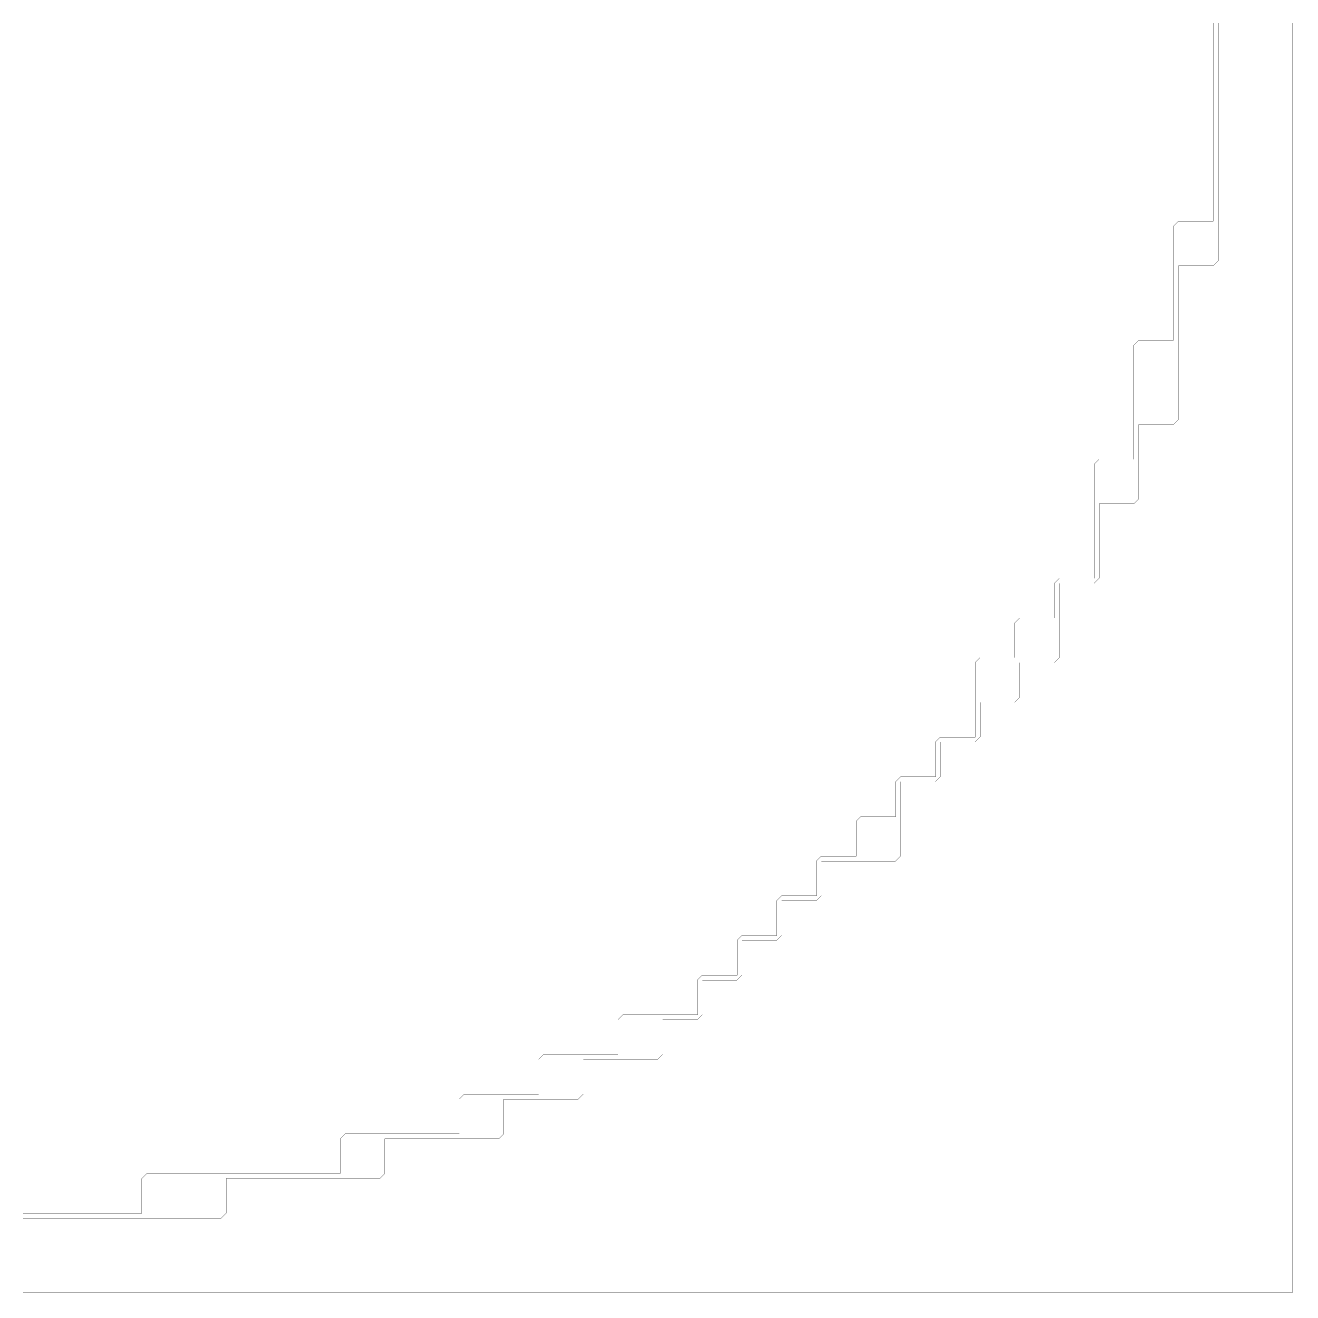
# Model space of a CAD drawing. Header units: metres. Extents: x 0 to 4990, y -4990 to 0.
# Drawn here: x 2495 to 4990, y -4990 to -2495 of the extents above; entities that cross this region are included whole.
import ezdxf

# ---------------------------------------------------------------- set-up
doc = ezdxf.new("R2010")
doc.units = ezdxf.units.M
doc.layers.add('conductor', color=1, linetype='Continuous')
doc.layers.add('substrate', color=5, linetype='Continuous')

msp = doc.modelspace()

# ---------------------------------------------------------------- linework, layer by layer
at = {"layer": 'conductor', "const_width": 0.5}
msp.add_lwpolyline([(2490.234375, -4833.984375), (2500, -4833.984375), (2509.765625, -4833.984375), (2519.53125, -4833.984375), (2529.296875, -4833.984375), (2539.0625, -4833.984375), (2548.828125, -4833.984375), (2558.59375, -4833.984375), (2568.359375, -4833.984375), (2578.125, -4833.984375), (2587.890625, -4833.984375), (2597.65625, -4833.984375), (2607.421875, -4833.984375), (2617.1875, -4833.984375), (2626.953125, -4833.984375), (2636.71875, -4833.984375), (2646.484375, -4833.984375), (2656.25, -4833.984375), (2666.015625, -4833.984375), (2675.78125, -4833.984375), (2685.546875, -4833.984375), (2695.3125, -4833.984375), (2705.078125, -4833.984375), (2714.84375, -4833.984375), (2724.609375, -4833.984375), (2724.609375, -4824.21875), (2724.609375, -4814.453125), (2724.609375, -4804.6875), (2724.609375, -4794.921875), (2724.609375, -4785.15625), (2724.609375, -4775.390625), (2724.609375, -4765.625), (2734.375, -4755.859375), (2744.140625, -4755.859375), (2753.90625, -4755.859375), (2763.671875, -4755.859375), (2773.4375, -4755.859375), (2783.203125, -4755.859375), (2792.96875, -4755.859375), (2802.734375, -4755.859375), (2812.5, -4755.859375), (2822.265625, -4755.859375), (2832.03125, -4755.859375), (2841.796875, -4755.859375), (2851.5625, -4755.859375), (2861.328125, -4755.859375), (2871.09375, -4755.859375), (2880.859375, -4755.859375), (2890.625, -4755.859375), (2900.390625, -4755.859375), (2910.15625, -4755.859375), (2919.921875, -4755.859375), (2929.6875, -4755.859375), (2939.453125, -4755.859375), (2949.21875, -4755.859375), (2958.984375, -4755.859375), (2968.75, -4755.859375), (2978.515625, -4755.859375), (2988.28125, -4755.859375), (2998.046875, -4755.859375), (3007.8125, -4755.859375), (3017.578125, -4755.859375), (3027.34375, -4755.859375), (3037.109375, -4755.859375), (3046.875, -4755.859375), (3056.640625, -4755.859375), (3066.40625, -4755.859375), (3076.171875, -4755.859375), (3085.9375, -4755.859375), (3095.703125, -4755.859375), (3105.46875, -4755.859375), (3115.234375, -4755.859375), (3115.234375, -4746.09375), (3115.234375, -4736.328125), (3115.234375, -4726.5625), (3115.234375, -4716.796875), (3115.234375, -4707.03125), (3115.234375, -4697.265625), (3115.234375, -4687.5), (3125, -4677.734375), (3134.765625, -4677.734375), (3144.53125, -4677.734375), (3154.296875, -4677.734375), (3164.0625, -4677.734375), (3173.828125, -4677.734375), (3183.59375, -4677.734375), (3193.359375, -4677.734375), (3203.125, -4677.734375), (3212.890625, -4677.734375), (3222.65625, -4677.734375), (3232.421875, -4677.734375), (3242.1875, -4677.734375), (3251.953125, -4677.734375), (3261.71875, -4677.734375), (3271.484375, -4677.734375), (3281.25, -4677.734375), (3291.015625, -4677.734375), (3300.78125, -4677.734375), (3310.546875, -4677.734375), (3320.3125, -4677.734375), (3330.078125, -4677.734375), (3339.84375, -4677.734375), (3349.609375, -4677.734375), (3349.609375, -4667.96875), (3349.609375, -4658.203125), (3349.609375, -4648.4375), (3349.609375, -4638.671875), (3349.609375, -4628.90625), (3349.609375, -4619.140625), (3349.609375, -4609.375), (3359.375, -4599.609375), (3369.140625, -4599.609375), (3378.90625, -4599.609375), (3388.671875, -4599.609375), (3398.4375, -4599.609375), (3408.203125, -4599.609375), (3417.96875, -4599.609375), (3427.734375, -4599.609375), (3437.5, -4599.609375), (3447.265625, -4599.609375), (3457.03125, -4599.609375), (3466.796875, -4599.609375), (3476.5625, -4599.609375), (3486.328125, -4599.609375), (3496.09375, -4599.609375), (3505.859375, -4599.609375), (3505.859375, -4589.84375), (3505.859375, -4580.078125), (3505.859375, -4570.3125), (3505.859375, -4560.546875), (3505.859375, -4550.78125), (3505.859375, -4541.015625), (3505.859375, -4531.25), (3515.625, -4521.484375), (3525.390625, -4521.484375), (3535.15625, -4521.484375), (3544.921875, -4521.484375), (3554.6875, -4521.484375), (3564.453125, -4521.484375), (3574.21875, -4521.484375), (3583.984375, -4521.484375), (3593.75, -4521.484375), (3603.515625, -4521.484375), (3613.28125, -4521.484375), (3623.046875, -4521.484375), (3632.8125, -4521.484375), (3642.578125, -4521.484375), (3652.34375, -4521.484375), (3662.109375, -4521.484375), (3662.109375, -4511.71875), (3662.109375, -4501.953125), (3662.109375, -4492.1875), (3662.109375, -4482.421875), (3662.109375, -4472.65625), (3662.109375, -4462.890625), (3662.109375, -4453.125), (3671.875, -4443.359375), (3681.640625, -4443.359375), (3691.40625, -4443.359375), (3701.171875, -4443.359375), (3710.9375, -4443.359375), (3720.703125, -4443.359375), (3730.46875, -4443.359375), (3740.234375, -4443.359375), (3750, -4443.359375), (3759.765625, -4443.359375), (3769.53125, -4443.359375), (3779.296875, -4443.359375), (3789.0625, -4443.359375), (3798.828125, -4443.359375), (3808.59375, -4443.359375), (3818.359375, -4443.359375), (3818.359375, -4433.59375), (3818.359375, -4423.828125), (3818.359375, -4414.0625), (3818.359375, -4404.296875), (3818.359375, -4394.53125), (3818.359375, -4384.765625), (3818.359375, -4375), (3828.125, -4365.234375), (3837.890625, -4365.234375), (3847.65625, -4365.234375), (3857.421875, -4365.234375), (3867.1875, -4365.234375), (3876.953125, -4365.234375), (3886.71875, -4365.234375), (3896.484375, -4365.234375), (3896.484375, -4355.46875), (3896.484375, -4345.703125), (3896.484375, -4335.9375), (3896.484375, -4326.171875), (3896.484375, -4316.40625), (3896.484375, -4306.640625), (3896.484375, -4296.875), (3906.25, -4287.109375), (3916.015625, -4287.109375), (3925.78125, -4287.109375), (3935.546875, -4287.109375), (3945.3125, -4287.109375), (3955.078125, -4287.109375), (3964.84375, -4287.109375), (3974.609375, -4287.109375), (3974.609375, -4277.34375), (3974.609375, -4267.578125), (3974.609375, -4257.8125), (3974.609375, -4248.046875), (3974.609375, -4238.28125), (3974.609375, -4228.515625), (3974.609375, -4218.75), (3984.375, -4208.984375), (3994.140625, -4208.984375), (4003.90625, -4208.984375), (4013.671875, -4208.984375), (4023.4375, -4208.984375), (4033.203125, -4208.984375), (4042.96875, -4208.984375), (4052.734375, -4208.984375), (4052.734375, -4199.21875), (4052.734375, -4189.453125), (4052.734375, -4179.6875), (4052.734375, -4169.921875), (4052.734375, -4160.15625), (4052.734375, -4150.390625), (4052.734375, -4140.625), (4062.5, -4130.859375), (4072.265625, -4130.859375), (4082.03125, -4130.859375), (4091.796875, -4130.859375), (4101.5625, -4130.859375), (4111.328125, -4130.859375), (4121.09375, -4130.859375), (4130.859375, -4130.859375), (4130.859375, -4121.09375), (4130.859375, -4111.328125), (4130.859375, -4101.5625), (4130.859375, -4091.796875), (4130.859375, -4082.03125), (4130.859375, -4072.265625), (4130.859375, -4062.5), (4140.625, -4052.734375), (4150.390625, -4052.734375), (4160.15625, -4052.734375), (4169.921875, -4052.734375), (4179.6875, -4052.734375), (4189.453125, -4052.734375), (4199.21875, -4052.734375), (4208.984375, -4052.734375), (4208.984375, -4042.96875), (4208.984375, -4033.203125), (4208.984375, -4023.4375), (4208.984375, -4013.671875), (4208.984375, -4003.90625), (4208.984375, -3994.140625), (4208.984375, -3984.375), (4218.75, -3974.609375), (4228.515625, -3974.609375), (4238.28125, -3974.609375), (4248.046875, -3974.609375), (4257.8125, -3974.609375), (4267.578125, -3974.609375), (4277.34375, -3974.609375), (4287.109375, -3974.609375), (4287.109375, -3964.84375), (4287.109375, -3955.078125), (4287.109375, -3945.3125), (4287.109375, -3935.546875), (4287.109375, -3925.78125), (4287.109375, -3916.015625), (4287.109375, -3906.25), (4296.875, -3896.484375), (4306.640625, -3896.484375), (4316.40625, -3896.484375), (4326.171875, -3896.484375), (4335.9375, -3896.484375), (4345.703125, -3896.484375), (4355.46875, -3896.484375), (4365.234375, -3896.484375), (4365.234375, -3886.71875), (4365.234375, -3876.953125), (4365.234375, -3867.1875), (4365.234375, -3857.421875), (4365.234375, -3847.65625), (4365.234375, -3837.890625), (4365.234375, -3828.125), (4365.234375, -3818.359375), (4365.234375, -3808.59375), (4365.234375, -3798.828125), (4365.234375, -3789.0625), (4365.234375, -3779.296875), (4365.234375, -3769.53125), (4365.234375, -3759.765625), (4365.234375, -3750), (4375, -3740.234375), (4384.765625, -3740.234375), (4394.53125, -3740.234375), (4404.296875, -3740.234375), (4414.0625, -3740.234375), (4423.828125, -3740.234375), (4433.59375, -3740.234375), (4443.359375, -3740.234375), (4443.359375, -3730.46875), (4443.359375, -3720.703125), (4443.359375, -3710.9375), (4443.359375, -3701.171875), (4443.359375, -3691.40625), (4443.359375, -3681.640625), (4443.359375, -3671.875), (4453.125, -3662.109375), (4462.890625, -3662.109375), (4472.65625, -3662.109375), (4482.421875, -3662.109375), (4492.1875, -3662.109375), (4501.953125, -3662.109375), (4511.71875, -3662.109375), (4521.484375, -3662.109375), (4521.484375, -3652.34375), (4521.484375, -3642.578125), (4521.484375, -3632.8125), (4521.484375, -3623.046875), (4521.484375, -3613.28125), (4521.484375, -3603.515625), (4521.484375, -3593.75), (4531.25, -3583.984375), (4541.015625, -3583.984375), (4550.78125, -3583.984375), (4560.546875, -3583.984375), (4570.3125, -3583.984375), (4580.078125, -3583.984375), (4589.84375, -3583.984375), (4599.609375, -3583.984375), (4599.609375, -3574.21875), (4599.609375, -3564.453125), (4599.609375, -3554.6875), (4599.609375, -3544.921875), (4599.609375, -3535.15625), (4599.609375, -3525.390625), (4599.609375, -3515.625), (4599.609375, -3505.859375), (4599.609375, -3496.09375), (4599.609375, -3486.328125), (4599.609375, -3476.5625), (4599.609375, -3466.796875), (4599.609375, -3457.03125), (4599.609375, -3447.265625), (4599.609375, -3437.5), (4599.609375, -3427.734375), (4599.609375, -3417.96875), (4599.609375, -3408.203125), (4599.609375, -3398.4375), (4599.609375, -3388.671875), (4599.609375, -3378.90625), (4599.609375, -3369.140625), (4599.609375, -3359.375), (4609.375, -3349.609375), (4619.140625, -3349.609375), (4628.90625, -3349.609375), (4638.671875, -3349.609375), (4648.4375, -3349.609375), (4658.203125, -3349.609375), (4667.96875, -3349.609375), (4677.734375, -3349.609375), (4677.734375, -3339.84375), (4677.734375, -3330.078125), (4677.734375, -3320.3125), (4677.734375, -3310.546875), (4677.734375, -3300.78125), (4677.734375, -3291.015625), (4677.734375, -3281.25), (4677.734375, -3271.484375), (4677.734375, -3261.71875), (4677.734375, -3251.953125), (4677.734375, -3242.1875), (4677.734375, -3232.421875), (4677.734375, -3222.65625), (4677.734375, -3212.890625), (4677.734375, -3203.125), (4677.734375, -3193.359375), (4677.734375, -3183.59375), (4677.734375, -3173.828125), (4677.734375, -3164.0625), (4677.734375, -3154.296875), (4677.734375, -3144.53125), (4677.734375, -3134.765625), (4677.734375, -3125), (4687.5, -3115.234375), (4697.265625, -3115.234375), (4707.03125, -3115.234375), (4716.796875, -3115.234375), (4726.5625, -3115.234375), (4736.328125, -3115.234375), (4746.09375, -3115.234375), (4755.859375, -3115.234375), (4755.859375, -3105.46875), (4755.859375, -3095.703125), (4755.859375, -3085.9375), (4755.859375, -3076.171875), (4755.859375, -3066.40625), (4755.859375, -3056.640625), (4755.859375, -3046.875), (4755.859375, -3037.109375), (4755.859375, -3027.34375), (4755.859375, -3017.578125), (4755.859375, -3007.8125), (4755.859375, -2998.046875), (4755.859375, -2988.28125), (4755.859375, -2978.515625), (4755.859375, -2968.75), (4755.859375, -2958.984375), (4755.859375, -2949.21875), (4755.859375, -2939.453125), (4755.859375, -2929.6875), (4755.859375, -2919.921875), (4755.859375, -2910.15625), (4755.859375, -2900.390625), (4755.859375, -2890.625), (4765.625, -2880.859375), (4775.390625, -2880.859375), (4785.15625, -2880.859375), (4794.921875, -2880.859375), (4804.6875, -2880.859375), (4814.453125, -2880.859375), (4824.21875, -2880.859375), (4833.984375, -2880.859375), (4833.984375, -2871.09375), (4833.984375, -2861.328125), (4833.984375, -2851.5625), (4833.984375, -2841.796875), (4833.984375, -2832.03125), (4833.984375, -2822.265625), (4833.984375, -2812.5), (4833.984375, -2802.734375), (4833.984375, -2792.96875), (4833.984375, -2783.203125), (4833.984375, -2773.4375), (4833.984375, -2763.671875), (4833.984375, -2753.90625), (4833.984375, -2744.140625), (4833.984375, -2734.375), (4833.984375, -2724.609375), (4833.984375, -2714.84375), (4833.984375, -2705.078125), (4833.984375, -2695.3125), (4833.984375, -2685.546875), (4833.984375, -2675.78125), (4833.984375, -2666.015625), (4833.984375, -2656.25), (4833.984375, -2646.484375), (4833.984375, -2636.71875), (4833.984375, -2626.953125), (4833.984375, -2617.1875), (4833.984375, -2607.421875), (4833.984375, -2597.65625), (4833.984375, -2587.890625), (4833.984375, -2578.125), (4833.984375, -2568.359375), (4833.984375, -2558.59375), (4833.984375, -2548.828125), (4833.984375, -2539.0625), (4833.984375, -2529.296875), (4833.984375, -2519.53125), (4833.984375, -2509.765625), (4833.984375, -2500), (4833.984375, -2490.234375)], dxfattribs=at)
at = {"layer": 'substrate', "const_width": 0.5}
for points in [[(2490.234375, -4990.234375), (2500, -4990.234375), (2509.765625, -4990.234375), (2519.53125, -4990.234375), (2529.296875, -4990.234375), (2539.0625, -4990.234375), (2548.828125, -4990.234375), (2558.59375, -4990.234375), (2568.359375, -4990.234375), (2578.125, -4990.234375), (2587.890625, -4990.234375), (2597.65625, -4990.234375), (2607.421875, -4990.234375), (2617.1875, -4990.234375), (2626.953125, -4990.234375), (2636.71875, -4990.234375), (2646.484375, -4990.234375), (2656.25, -4990.234375), (2666.015625, -4990.234375), (2675.78125, -4990.234375), (2685.546875, -4990.234375), (2695.3125, -4990.234375), (2705.078125, -4990.234375), (2714.84375, -4990.234375), (2724.609375, -4990.234375), (2734.375, -4990.234375), (2744.140625, -4990.234375), (2753.90625, -4990.234375), (2763.671875, -4990.234375), (2773.4375, -4990.234375), (2783.203125, -4990.234375), (2792.96875, -4990.234375), (2802.734375, -4990.234375), (2812.5, -4990.234375), (2822.265625, -4990.234375), (2832.03125, -4990.234375), (2841.796875, -4990.234375), (2851.5625, -4990.234375), (2861.328125, -4990.234375), (2871.09375, -4990.234375), (2880.859375, -4990.234375), (2890.625, -4990.234375), (2900.390625, -4990.234375), (2910.15625, -4990.234375), (2919.921875, -4990.234375), (2929.6875, -4990.234375), (2939.453125, -4990.234375), (2949.21875, -4990.234375), (2958.984375, -4990.234375), (2968.75, -4990.234375), (2978.515625, -4990.234375), (2988.28125, -4990.234375), (2998.046875, -4990.234375), (3007.8125, -4990.234375), (3017.578125, -4990.234375), (3027.34375, -4990.234375), (3037.109375, -4990.234375), (3046.875, -4990.234375), (3056.640625, -4990.234375), (3066.40625, -4990.234375), (3076.171875, -4990.234375), (3085.9375, -4990.234375), (3095.703125, -4990.234375), (3105.46875, -4990.234375), (3115.234375, -4990.234375), (3125, -4990.234375), (3134.765625, -4990.234375), (3144.53125, -4990.234375), (3154.296875, -4990.234375), (3164.0625, -4990.234375), (3173.828125, -4990.234375), (3183.59375, -4990.234375), (3193.359375, -4990.234375), (3203.125, -4990.234375), (3212.890625, -4990.234375), (3222.65625, -4990.234375), (3232.421875, -4990.234375), (3242.1875, -4990.234375), (3251.953125, -4990.234375), (3261.71875, -4990.234375), (3271.484375, -4990.234375), (3281.25, -4990.234375), (3291.015625, -4990.234375), (3300.78125, -4990.234375), (3310.546875, -4990.234375), (3320.3125, -4990.234375), (3330.078125, -4990.234375), (3339.84375, -4990.234375), (3349.609375, -4990.234375), (3359.375, -4990.234375), (3369.140625, -4990.234375), (3378.90625, -4990.234375), (3388.671875, -4990.234375), (3398.4375, -4990.234375), (3408.203125, -4990.234375), (3417.96875, -4990.234375), (3427.734375, -4990.234375), (3437.5, -4990.234375), (3447.265625, -4990.234375), (3457.03125, -4990.234375), (3466.796875, -4990.234375), (3476.5625, -4990.234375), (3486.328125, -4990.234375), (3496.09375, -4990.234375), (3505.859375, -4990.234375), (3515.625, -4990.234375), (3525.390625, -4990.234375), (3535.15625, -4990.234375), (3544.921875, -4990.234375), (3554.6875, -4990.234375), (3564.453125, -4990.234375), (3574.21875, -4990.234375), (3583.984375, -4990.234375), (3593.75, -4990.234375), (3603.515625, -4990.234375), (3613.28125, -4990.234375), (3623.046875, -4990.234375), (3632.8125, -4990.234375), (3642.578125, -4990.234375), (3652.34375, -4990.234375), (3662.109375, -4990.234375), (3671.875, -4990.234375), (3681.640625, -4990.234375), (3691.40625, -4990.234375), (3701.171875, -4990.234375), (3710.9375, -4990.234375), (3720.703125, -4990.234375), (3730.46875, -4990.234375), (3740.234375, -4990.234375), (3750, -4990.234375), (3759.765625, -4990.234375), (3769.53125, -4990.234375), (3779.296875, -4990.234375), (3789.0625, -4990.234375), (3798.828125, -4990.234375), (3808.59375, -4990.234375), (3818.359375, -4990.234375), (3828.125, -4990.234375), (3837.890625, -4990.234375), (3847.65625, -4990.234375), (3857.421875, -4990.234375), (3867.1875, -4990.234375), (3876.953125, -4990.234375), (3886.71875, -4990.234375), (3896.484375, -4990.234375), (3906.25, -4990.234375), (3916.015625, -4990.234375), (3925.78125, -4990.234375), (3935.546875, -4990.234375), (3945.3125, -4990.234375), (3955.078125, -4990.234375), (3964.84375, -4990.234375), (3974.609375, -4990.234375), (3984.375, -4990.234375), (3994.140625, -4990.234375), (4003.90625, -4990.234375), (4013.671875, -4990.234375), (4023.4375, -4990.234375), (4033.203125, -4990.234375), (4042.96875, -4990.234375), (4052.734375, -4990.234375), (4062.5, -4990.234375), (4072.265625, -4990.234375), (4082.03125, -4990.234375), (4091.796875, -4990.234375), (4101.5625, -4990.234375), (4111.328125, -4990.234375), (4121.09375, -4990.234375), (4130.859375, -4990.234375), (4140.625, -4990.234375), (4150.390625, -4990.234375), (4160.15625, -4990.234375), (4169.921875, -4990.234375), (4179.6875, -4990.234375), (4189.453125, -4990.234375), (4199.21875, -4990.234375), (4208.984375, -4990.234375), (4218.75, -4990.234375), (4228.515625, -4990.234375), (4238.28125, -4990.234375), (4248.046875, -4990.234375), (4257.8125, -4990.234375), (4267.578125, -4990.234375), (4277.34375, -4990.234375), (4287.109375, -4990.234375), (4296.875, -4990.234375), (4306.640625, -4990.234375), (4316.40625, -4990.234375), (4326.171875, -4990.234375), (4335.9375, -4990.234375), (4345.703125, -4990.234375), (4355.46875, -4990.234375), (4365.234375, -4990.234375), (4375, -4990.234375), (4384.765625, -4990.234375), (4394.53125, -4990.234375), (4404.296875, -4990.234375), (4414.0625, -4990.234375), (4423.828125, -4990.234375), (4433.59375, -4990.234375), (4443.359375, -4990.234375), (4453.125, -4990.234375), (4462.890625, -4990.234375), (4472.65625, -4990.234375), (4482.421875, -4990.234375), (4492.1875, -4990.234375), (4501.953125, -4990.234375), (4511.71875, -4990.234375), (4521.484375, -4990.234375), (4531.25, -4990.234375), (4541.015625, -4990.234375), (4550.78125, -4990.234375), (4560.546875, -4990.234375), (4570.3125, -4990.234375), (4580.078125, -4990.234375), (4589.84375, -4990.234375), (4599.609375, -4990.234375), (4609.375, -4990.234375), (4619.140625, -4990.234375), (4628.90625, -4990.234375), (4638.671875, -4990.234375), (4648.4375, -4990.234375), (4658.203125, -4990.234375), (4667.96875, -4990.234375), (4677.734375, -4990.234375), (4687.5, -4990.234375), (4697.265625, -4990.234375), (4707.03125, -4990.234375), (4716.796875, -4990.234375), (4726.5625, -4990.234375), (4736.328125, -4990.234375), (4746.09375, -4990.234375), (4755.859375, -4990.234375), (4765.625, -4990.234375), (4775.390625, -4990.234375), (4785.15625, -4990.234375), (4794.921875, -4990.234375), (4804.6875, -4990.234375), (4814.453125, -4990.234375), (4824.21875, -4990.234375), (4833.984375, -4990.234375), (4843.75, -4990.234375), (4853.515625, -4990.234375), (4863.28125, -4990.234375), (4873.046875, -4990.234375), (4882.8125, -4990.234375), (4892.578125, -4990.234375), (4902.34375, -4990.234375), (4912.109375, -4990.234375), (4921.875, -4990.234375), (4931.640625, -4990.234375), (4941.40625, -4990.234375), (4951.171875, -4990.234375), (4960.9375, -4990.234375), (4970.703125, -4990.234375), (4980.46875, -4990.234375), (4990.234375, -4990.234375), (4990.234375, -4980.46875), (4990.234375, -4970.703125), (4990.234375, -4960.9375), (4990.234375, -4951.171875), (4990.234375, -4941.40625), (4990.234375, -4931.640625), (4990.234375, -4921.875), (4990.234375, -4912.109375), (4990.234375, -4902.34375), (4990.234375, -4892.578125), (4990.234375, -4882.8125), (4990.234375, -4873.046875), (4990.234375, -4863.28125), (4990.234375, -4853.515625), (4990.234375, -4843.75), (4990.234375, -4833.984375), (4990.234375, -4824.21875), (4990.234375, -4814.453125), (4990.234375, -4804.6875), (4990.234375, -4794.921875), (4990.234375, -4785.15625), (4990.234375, -4775.390625), (4990.234375, -4765.625), (4990.234375, -4755.859375), (4990.234375, -4746.09375), (4990.234375, -4736.328125), (4990.234375, -4726.5625), (4990.234375, -4716.796875), (4990.234375, -4707.03125), (4990.234375, -4697.265625), (4990.234375, -4687.5), (4990.234375, -4677.734375), (4990.234375, -4667.96875), (4990.234375, -4658.203125), (4990.234375, -4648.4375), (4990.234375, -4638.671875), (4990.234375, -4628.90625), (4990.234375, -4619.140625), (4990.234375, -4609.375), (4990.234375, -4599.609375), (4990.234375, -4589.84375), (4990.234375, -4580.078125), (4990.234375, -4570.3125), (4990.234375, -4560.546875), (4990.234375, -4550.78125), (4990.234375, -4541.015625), (4990.234375, -4531.25), (4990.234375, -4521.484375), (4990.234375, -4511.71875), (4990.234375, -4501.953125), (4990.234375, -4492.1875), (4990.234375, -4482.421875), (4990.234375, -4472.65625), (4990.234375, -4462.890625), (4990.234375, -4453.125), (4990.234375, -4443.359375), (4990.234375, -4433.59375), (4990.234375, -4423.828125), (4990.234375, -4414.0625), (4990.234375, -4404.296875), (4990.234375, -4394.53125), (4990.234375, -4384.765625), (4990.234375, -4375), (4990.234375, -4365.234375), (4990.234375, -4355.46875), (4990.234375, -4345.703125), (4990.234375, -4335.9375), (4990.234375, -4326.171875), (4990.234375, -4316.40625), (4990.234375, -4306.640625), (4990.234375, -4296.875), (4990.234375, -4287.109375), (4990.234375, -4277.34375), (4990.234375, -4267.578125), (4990.234375, -4257.8125), (4990.234375, -4248.046875), (4990.234375, -4238.28125), (4990.234375, -4228.515625), (4990.234375, -4218.75), (4990.234375, -4208.984375), (4990.234375, -4199.21875), (4990.234375, -4189.453125), (4990.234375, -4179.6875), (4990.234375, -4169.921875), (4990.234375, -4160.15625), (4990.234375, -4150.390625), (4990.234375, -4140.625), (4990.234375, -4130.859375), (4990.234375, -4121.09375), (4990.234375, -4111.328125), (4990.234375, -4101.5625), (4990.234375, -4091.796875), (4990.234375, -4082.03125), (4990.234375, -4072.265625), (4990.234375, -4062.5), (4990.234375, -4052.734375), (4990.234375, -4042.96875), (4990.234375, -4033.203125), (4990.234375, -4023.4375), (4990.234375, -4013.671875), (4990.234375, -4003.90625), (4990.234375, -3994.140625), (4990.234375, -3984.375), (4990.234375, -3974.609375), (4990.234375, -3964.84375), (4990.234375, -3955.078125), (4990.234375, -3945.3125), (4990.234375, -3935.546875), (4990.234375, -3925.78125), (4990.234375, -3916.015625), (4990.234375, -3906.25), (4990.234375, -3896.484375), (4990.234375, -3886.71875), (4990.234375, -3876.953125), (4990.234375, -3867.1875), (4990.234375, -3857.421875), (4990.234375, -3847.65625), (4990.234375, -3837.890625), (4990.234375, -3828.125), (4990.234375, -3818.359375), (4990.234375, -3808.59375), (4990.234375, -3798.828125), (4990.234375, -3789.0625), (4990.234375, -3779.296875), (4990.234375, -3769.53125), (4990.234375, -3759.765625), (4990.234375, -3750), (4990.234375, -3740.234375), (4990.234375, -3730.46875), (4990.234375, -3720.703125), (4990.234375, -3710.9375), (4990.234375, -3701.171875), (4990.234375, -3691.40625), (4990.234375, -3681.640625), (4990.234375, -3671.875), (4990.234375, -3662.109375), (4990.234375, -3652.34375), (4990.234375, -3642.578125), (4990.234375, -3632.8125), (4990.234375, -3623.046875), (4990.234375, -3613.28125), (4990.234375, -3603.515625), (4990.234375, -3593.75), (4990.234375, -3583.984375), (4990.234375, -3574.21875), (4990.234375, -3564.453125), (4990.234375, -3554.6875), (4990.234375, -3544.921875), (4990.234375, -3535.15625), (4990.234375, -3525.390625), (4990.234375, -3515.625), (4990.234375, -3505.859375), (4990.234375, -3496.09375), (4990.234375, -3486.328125), (4990.234375, -3476.5625), (4990.234375, -3466.796875), (4990.234375, -3457.03125), (4990.234375, -3447.265625), (4990.234375, -3437.5), (4990.234375, -3427.734375), (4990.234375, -3417.96875), (4990.234375, -3408.203125), (4990.234375, -3398.4375), (4990.234375, -3388.671875), (4990.234375, -3378.90625), (4990.234375, -3369.140625), (4990.234375, -3359.375), (4990.234375, -3349.609375), (4990.234375, -3339.84375), (4990.234375, -3330.078125), (4990.234375, -3320.3125), (4990.234375, -3310.546875), (4990.234375, -3300.78125), (4990.234375, -3291.015625), (4990.234375, -3281.25), (4990.234375, -3271.484375), (4990.234375, -3261.71875), (4990.234375, -3251.953125), (4990.234375, -3242.1875), (4990.234375, -3232.421875), (4990.234375, -3222.65625), (4990.234375, -3212.890625), (4990.234375, -3203.125), (4990.234375, -3193.359375), (4990.234375, -3183.59375), (4990.234375, -3173.828125), (4990.234375, -3164.0625), (4990.234375, -3154.296875), (4990.234375, -3144.53125), (4990.234375, -3134.765625), (4990.234375, -3125), (4990.234375, -3115.234375), (4990.234375, -3105.46875), (4990.234375, -3095.703125), (4990.234375, -3085.9375), (4990.234375, -3076.171875), (4990.234375, -3066.40625), (4990.234375, -3056.640625), (4990.234375, -3046.875), (4990.234375, -3037.109375), (4990.234375, -3027.34375), (4990.234375, -3017.578125), (4990.234375, -3007.8125), (4990.234375, -2998.046875), (4990.234375, -2988.28125), (4990.234375, -2978.515625), (4990.234375, -2968.75), (4990.234375, -2958.984375), (4990.234375, -2949.21875), (4990.234375, -2939.453125), (4990.234375, -2929.6875), (4990.234375, -2919.921875), (4990.234375, -2910.15625), (4990.234375, -2900.390625), (4990.234375, -2890.625), (4990.234375, -2880.859375), (4990.234375, -2871.09375), (4990.234375, -2861.328125), (4990.234375, -2851.5625), (4990.234375, -2841.796875), (4990.234375, -2832.03125), (4990.234375, -2822.265625), (4990.234375, -2812.5), (4990.234375, -2802.734375), (4990.234375, -2792.96875), (4990.234375, -2783.203125), (4990.234375, -2773.4375), (4990.234375, -2763.671875), (4990.234375, -2753.90625), (4990.234375, -2744.140625), (4990.234375, -2734.375), (4990.234375, -2724.609375), (4990.234375, -2714.84375), (4990.234375, -2705.078125), (4990.234375, -2695.3125), (4990.234375, -2685.546875), (4990.234375, -2675.78125), (4990.234375, -2666.015625), (4990.234375, -2656.25), (4990.234375, -2646.484375), (4990.234375, -2636.71875), (4990.234375, -2626.953125), (4990.234375, -2617.1875), (4990.234375, -2607.421875), (4990.234375, -2597.65625), (4990.234375, -2587.890625), (4990.234375, -2578.125), (4990.234375, -2568.359375), (4990.234375, -2558.59375), (4990.234375, -2548.828125), (4990.234375, -2539.0625), (4990.234375, -2529.296875), (4990.234375, -2519.53125), (4990.234375, -2509.765625), (4990.234375, -2500), (4990.234375, -2490.234375)], [(4843.75, -2490.234375), (4843.75, -2500), (4843.75, -2509.765625), (4843.75, -2519.53125), (4843.75, -2529.296875), (4843.75, -2539.0625), (4843.75, -2548.828125), (4843.75, -2558.59375), (4843.75, -2568.359375), (4843.75, -2578.125), (4843.75, -2587.890625), (4843.75, -2597.65625), (4843.75, -2607.421875), (4843.75, -2617.1875), (4843.75, -2626.953125), (4843.75, -2636.71875), (4843.75, -2646.484375), (4843.75, -2656.25), (4843.75, -2666.015625), (4843.75, -2675.78125), (4843.75, -2685.546875), (4843.75, -2695.3125), (4843.75, -2705.078125), (4843.75, -2714.84375), (4843.75, -2724.609375), (4843.75, -2734.375), (4843.75, -2744.140625), (4843.75, -2753.90625), (4843.75, -2763.671875), (4843.75, -2773.4375), (4843.75, -2783.203125), (4843.75, -2792.96875), (4843.75, -2802.734375), (4843.75, -2812.5), (4843.75, -2822.265625), (4843.75, -2832.03125), (4843.75, -2841.796875), (4843.75, -2851.5625), (4843.75, -2861.328125), (4843.75, -2871.09375), (4843.75, -2880.859375), (4843.75, -2890.625), (4843.75, -2900.390625), (4843.75, -2910.15625), (4843.75, -2919.921875), (4843.75, -2929.6875), (4843.75, -2939.453125), (4843.75, -2949.21875), (4843.75, -2958.984375), (4833.984375, -2968.75), (4824.21875, -2968.75), (4814.453125, -2968.75), (4804.6875, -2968.75), (4794.921875, -2968.75), (4785.15625, -2968.75), (4775.390625, -2968.75), (4765.625, -2968.75), (4765.625, -2978.515625), (4765.625, -2988.28125), (4765.625, -2998.046875), (4765.625, -3007.8125), (4765.625, -3017.578125), (4765.625, -3027.34375), (4765.625, -3037.109375), (4765.625, -3046.875), (4765.625, -3056.640625), (4765.625, -3066.40625), (4765.625, -3076.171875), (4765.625, -3085.9375), (4765.625, -3095.703125), (4765.625, -3105.46875), (4765.625, -3115.234375), (4765.625, -3125), (4765.625, -3134.765625), (4765.625, -3144.53125), (4765.625, -3154.296875), (4765.625, -3164.0625), (4765.625, -3173.828125), (4765.625, -3183.59375), (4765.625, -3193.359375), (4765.625, -3203.125), (4765.625, -3212.890625), (4765.625, -3222.65625), (4765.625, -3232.421875), (4765.625, -3242.1875), (4765.625, -3251.953125), (4765.625, -3261.71875), (4765.625, -3271.484375), (4755.859375, -3281.25), (4746.09375, -3281.25), (4736.328125, -3281.25), (4726.5625, -3281.25), (4716.796875, -3281.25), (4707.03125, -3281.25), (4697.265625, -3281.25), (4687.5, -3281.25), (4687.5, -3291.015625), (4687.5, -3300.78125), (4687.5, -3310.546875), (4687.5, -3320.3125), (4687.5, -3330.078125), (4687.5, -3339.84375), (4687.5, -3349.609375), (4687.5, -3359.375), (4687.5, -3369.140625), (4687.5, -3378.90625), (4687.5, -3388.671875), (4687.5, -3398.4375), (4687.5, -3408.203125), (4687.5, -3417.96875), (4687.5, -3427.734375), (4677.734375, -3437.5), (4667.96875, -3437.5), (4658.203125, -3437.5), (4648.4375, -3437.5), (4638.671875, -3437.5), (4628.90625, -3437.5), (4619.140625, -3437.5), (4609.375, -3437.5), (4609.375, -3447.265625), (4609.375, -3457.03125), (4609.375, -3466.796875), (4609.375, -3476.5625), (4609.375, -3486.328125), (4609.375, -3496.09375), (4609.375, -3505.859375), (4609.375, -3515.625), (4609.375, -3525.390625), (4609.375, -3535.15625), (4609.375, -3544.921875), (4609.375, -3554.6875), (4609.375, -3564.453125), (4609.375, -3574.21875), (4609.375, -3583.984375), (4599.609375, -3593.75), (4589.84375, -3593.75), (4580.078125, -3593.75), (4570.3125, -3593.75), (4560.546875, -3593.75), (4550.78125, -3593.75), (4541.015625, -3593.75), (4531.25, -3593.75), (4531.25, -3603.515625), (4531.25, -3613.28125), (4531.25, -3623.046875), (4531.25, -3632.8125), (4531.25, -3642.578125), (4531.25, -3652.34375), (4531.25, -3662.109375), (4531.25, -3671.875), (4531.25, -3681.640625), (4531.25, -3691.40625), (4531.25, -3701.171875), (4531.25, -3710.9375), (4531.25, -3720.703125), (4531.25, -3730.46875), (4531.25, -3740.234375), (4521.484375, -3750), (4511.71875, -3750), (4501.953125, -3750), (4492.1875, -3750), (4482.421875, -3750), (4472.65625, -3750), (4462.890625, -3750), (4453.125, -3750), (4453.125, -3759.765625), (4453.125, -3769.53125), (4453.125, -3779.296875), (4453.125, -3789.0625), (4453.125, -3798.828125), (4453.125, -3808.59375), (4453.125, -3818.359375), (4443.359375, -3828.125), (4433.59375, -3828.125), (4423.828125, -3828.125), (4414.0625, -3828.125), (4404.296875, -3828.125), (4394.53125, -3828.125), (4384.765625, -3828.125), (4375, -3828.125), (4375, -3837.890625), (4375, -3847.65625), (4375, -3857.421875), (4375, -3867.1875), (4375, -3876.953125), (4375, -3886.71875), (4375, -3896.484375), (4365.234375, -3906.25), (4355.46875, -3906.25), (4345.703125, -3906.25), (4335.9375, -3906.25), (4326.171875, -3906.25), (4316.40625, -3906.25), (4306.640625, -3906.25), (4296.875, -3906.25), (4296.875, -3916.015625), (4296.875, -3925.78125), (4296.875, -3935.546875), (4296.875, -3945.3125), (4296.875, -3955.078125), (4296.875, -3964.84375), (4296.875, -3974.609375), (4287.109375, -3984.375), (4277.34375, -3984.375), (4267.578125, -3984.375), (4257.8125, -3984.375), (4248.046875, -3984.375), (4238.28125, -3984.375), (4228.515625, -3984.375), (4218.75, -3984.375), (4218.75, -3994.140625), (4218.75, -4003.90625), (4218.75, -4013.671875), (4218.75, -4023.4375), (4218.75, -4033.203125), (4218.75, -4042.96875), (4218.75, -4052.734375), (4218.75, -4062.5), (4218.75, -4072.265625), (4218.75, -4082.03125), (4218.75, -4091.796875), (4218.75, -4101.5625), (4218.75, -4111.328125), (4218.75, -4121.09375), (4218.75, -4130.859375), (4208.984375, -4140.625), (4199.21875, -4140.625), (4189.453125, -4140.625), (4179.6875, -4140.625), (4169.921875, -4140.625), (4160.15625, -4140.625), (4150.390625, -4140.625), (4140.625, -4140.625), (4130.859375, -4140.625), (4121.09375, -4140.625), (4111.328125, -4140.625), (4101.5625, -4140.625), (4091.796875, -4140.625), (4082.03125, -4140.625), (4072.265625, -4140.625), (4062.5, -4140.625), (4062.5, -4150.390625), (4062.5, -4160.15625), (4062.5, -4169.921875), (4062.5, -4179.6875), (4062.5, -4189.453125), (4062.5, -4199.21875), (4062.5, -4208.984375), (4052.734375, -4218.75), (4042.96875, -4218.75), (4033.203125, -4218.75), (4023.4375, -4218.75), (4013.671875, -4218.75), (4003.90625, -4218.75), (3994.140625, -4218.75), (3984.375, -4218.75), (3984.375, -4228.515625), (3984.375, -4238.28125), (3984.375, -4248.046875), (3984.375, -4257.8125), (3984.375, -4267.578125), (3984.375, -4277.34375), (3984.375, -4287.109375), (3974.609375, -4296.875), (3964.84375, -4296.875), (3955.078125, -4296.875), (3945.3125, -4296.875), (3935.546875, -4296.875), (3925.78125, -4296.875), (3916.015625, -4296.875), (3906.25, -4296.875), (3906.25, -4306.640625), (3906.25, -4316.40625), (3906.25, -4326.171875), (3906.25, -4335.9375), (3906.25, -4345.703125), (3906.25, -4355.46875), (3906.25, -4365.234375), (3896.484375, -4375), (3886.71875, -4375), (3876.953125, -4375), (3867.1875, -4375), (3857.421875, -4375), (3847.65625, -4375), (3837.890625, -4375), (3828.125, -4375), (3828.125, -4384.765625), (3828.125, -4394.53125), (3828.125, -4404.296875), (3828.125, -4414.0625), (3828.125, -4423.828125), (3828.125, -4433.59375), (3828.125, -4443.359375), (3818.359375, -4453.125), (3808.59375, -4453.125), (3798.828125, -4453.125), (3789.0625, -4453.125), (3779.296875, -4453.125), (3769.53125, -4453.125), (3759.765625, -4453.125), (3750, -4453.125), (3750, -4462.890625), (3750, -4472.65625), (3750, -4482.421875), (3750, -4492.1875), (3750, -4501.953125), (3750, -4511.71875), (3750, -4521.484375), (3740.234375, -4531.25), (3730.46875, -4531.25), (3720.703125, -4531.25), (3710.9375, -4531.25), (3701.171875, -4531.25), (3691.40625, -4531.25), (3681.640625, -4531.25), (3671.875, -4531.25), (3662.109375, -4531.25), (3652.34375, -4531.25), (3642.578125, -4531.25), (3632.8125, -4531.25), (3623.046875, -4531.25), (3613.28125, -4531.25), (3603.515625, -4531.25), (3593.75, -4531.25), (3593.75, -4541.015625), (3593.75, -4550.78125), (3593.75, -4560.546875), (3593.75, -4570.3125), (3593.75, -4580.078125), (3593.75, -4589.84375), (3593.75, -4599.609375), (3583.984375, -4609.375), (3574.21875, -4609.375), (3564.453125, -4609.375), (3554.6875, -4609.375), (3544.921875, -4609.375), (3535.15625, -4609.375), (3525.390625, -4609.375), (3515.625, -4609.375), (3505.859375, -4609.375), (3496.09375, -4609.375), (3486.328125, -4609.375), (3476.5625, -4609.375), (3466.796875, -4609.375), (3457.03125, -4609.375), (3447.265625, -4609.375), (3437.5, -4609.375), (3437.5, -4619.140625), (3437.5, -4628.90625), (3437.5, -4638.671875), (3437.5, -4648.4375), (3437.5, -4658.203125), (3437.5, -4667.96875), (3437.5, -4677.734375), (3427.734375, -4687.5), (3417.96875, -4687.5), (3408.203125, -4687.5), (3398.4375, -4687.5), (3388.671875, -4687.5), (3378.90625, -4687.5), (3369.140625, -4687.5), (3359.375, -4687.5), (3349.609375, -4687.5), (3339.84375, -4687.5), (3330.078125, -4687.5), (3320.3125, -4687.5), (3310.546875, -4687.5), (3300.78125, -4687.5), (3291.015625, -4687.5), (3281.25, -4687.5), (3271.484375, -4687.5), (3261.71875, -4687.5), (3251.953125, -4687.5), (3242.1875, -4687.5), (3232.421875, -4687.5), (3222.65625, -4687.5), (3212.890625, -4687.5), (3203.125, -4687.5), (3203.125, -4697.265625), (3203.125, -4707.03125), (3203.125, -4716.796875), (3203.125, -4726.5625), (3203.125, -4736.328125), (3203.125, -4746.09375), (3203.125, -4755.859375), (3193.359375, -4765.625), (3183.59375, -4765.625), (3173.828125, -4765.625), (3164.0625, -4765.625), (3154.296875, -4765.625), (3144.53125, -4765.625), (3134.765625, -4765.625), (3125, -4765.625), (3115.234375, -4765.625), (3105.46875, -4765.625), (3095.703125, -4765.625), (3085.9375, -4765.625), (3076.171875, -4765.625), (3066.40625, -4765.625), (3056.640625, -4765.625), (3046.875, -4765.625), (3037.109375, -4765.625), (3027.34375, -4765.625), (3017.578125, -4765.625), (3007.8125, -4765.625), (2998.046875, -4765.625), (2988.28125, -4765.625), (2978.515625, -4765.625), (2968.75, -4765.625), (2958.984375, -4765.625), (2949.21875, -4765.625), (2939.453125, -4765.625), (2929.6875, -4765.625), (2919.921875, -4765.625), (2910.15625, -4765.625), (2900.390625, -4765.625), (2890.625, -4765.625), (2890.625, -4775.390625), (2890.625, -4785.15625), (2890.625, -4794.921875), (2890.625, -4804.6875), (2890.625, -4814.453125), (2890.625, -4824.21875), (2890.625, -4833.984375), (2880.859375, -4843.75), (2871.09375, -4843.75), (2861.328125, -4843.75), (2851.5625, -4843.75), (2841.796875, -4843.75), (2832.03125, -4843.75), (2822.265625, -4843.75), (2812.5, -4843.75), (2802.734375, -4843.75), (2792.96875, -4843.75), (2783.203125, -4843.75), (2773.4375, -4843.75), (2763.671875, -4843.75), (2753.90625, -4843.75), (2744.140625, -4843.75), (2734.375, -4843.75), (2724.609375, -4843.75), (2714.84375, -4843.75), (2705.078125, -4843.75), (2695.3125, -4843.75), (2685.546875, -4843.75), (2675.78125, -4843.75), (2666.015625, -4843.75), (2656.25, -4843.75), (2646.484375, -4843.75), (2636.71875, -4843.75), (2626.953125, -4843.75), (2617.1875, -4843.75), (2607.421875, -4843.75), (2597.65625, -4843.75), (2587.890625, -4843.75), (2578.125, -4843.75), (2568.359375, -4843.75), (2558.59375, -4843.75), (2548.828125, -4843.75), (2539.0625, -4843.75), (2529.296875, -4843.75), (2519.53125, -4843.75), (2509.765625, -4843.75), (2500, -4843.75), (2490.234375, -4843.75)]]:
    msp.add_lwpolyline(points, dxfattribs=at)

doc.saveas('drawing.dxf')
